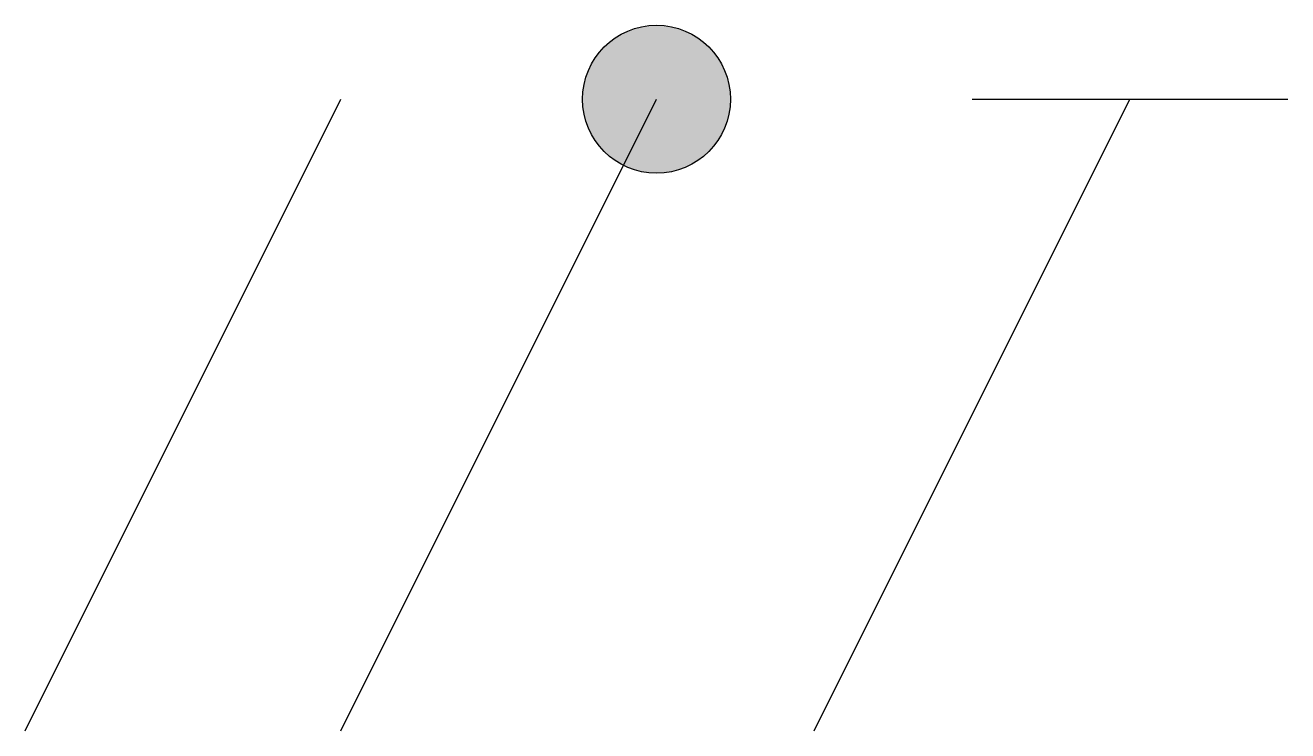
# Model space of a CAD drawing. Header units: millimetres. Extents: x -1 to 7, y -2 to 2.47.
import ezdxf

# ---------------------------------------------------------------- set-up
doc = ezdxf.new("R2010")
doc.units = ezdxf.units.MM
doc.layers.add('SYMB_FIL_FIN', color=1, linetype='Continuous')

msp = doc.modelspace()

# ---------------------------------------------------------------- hatches: boundary and pattern name
at = {"layer": 'SYMB_FIL_FIN'}
msp.add_hatch(color=256, dxfattribs=at).paths.add_polyline_path([(3.46875, 2, 1), (2.53125, 2, 1)])

# ---------------------------------------------------------------- linework, layer by layer
for p, q in [((-1, -2), (1, 2)), ((1, -2), (3, 2)), ((4, -2), (6, 2)), ((5, 2), (7, 2))]:
    msp.add_line(p, q, dxfattribs=at)
msp.add_circle((3, 2), 0.46875, dxfattribs=at)

doc.saveas('drawing.dxf')
